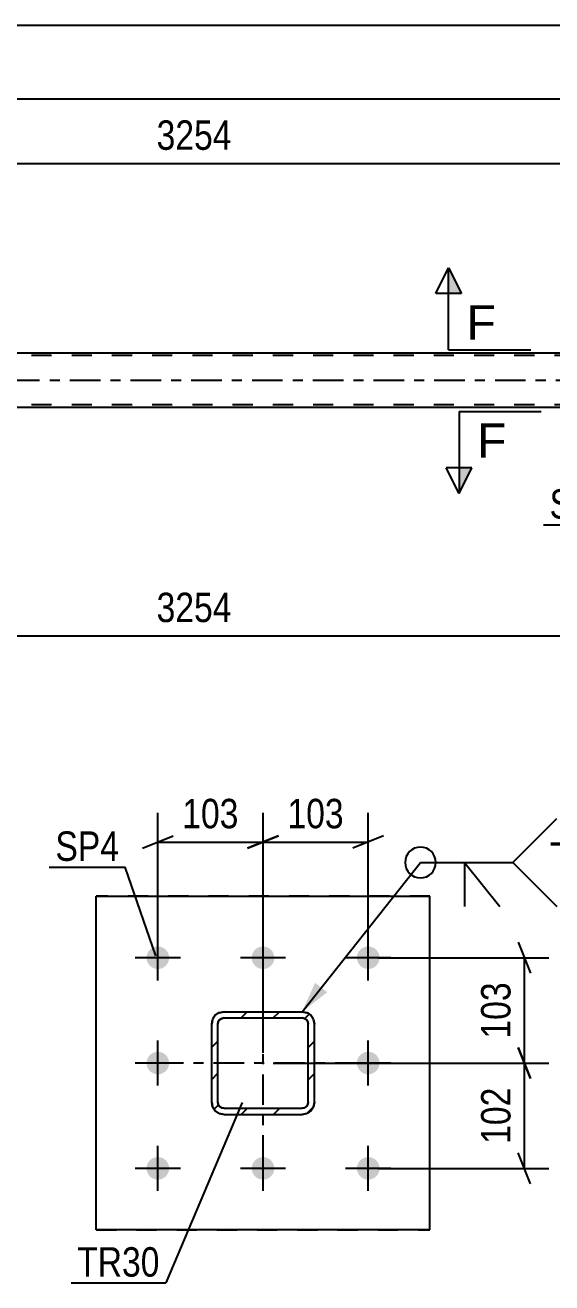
# Model space of a CAD drawing. Header units: millimetres. Extents: x 0 to 841, y 0 to 594.
# Drawn here: x 96.4 to 147.7, y 121.9 to 244.3 of the extents above; entities that cross this region are included whole.
import ezdxf

# ---------------------------------------------------------------- set-up
doc = ezdxf.new("R2010")
doc.units = ezdxf.units.MM
doc.linetypes.add('DXK_LINE_DOT2', pattern=[3.9198, 1.9599, -1.9599])
doc.linetypes.add('DXK_LINE_DOT3', pattern=[5.9187, 2.979, -0.9799, 0.9799, -0.9799])
doc.styles.add('Arial', font='arial.ttf', dxfattribs={"height": 0.2})
doc.styles.add('Arial Narrow', font='ARIALN.TTF', dxfattribs={"height": 0.2})

# ---------------------------------------------------------------- blocks, each defined once
blk = doc.blocks.new('Part-404166541-4527 - 4340')
at = {"color": 2, "linetype": 'Continuous'}
for p, q in [((162.39, 212.36), (71.15, 212.36)), ((162.39, 207.08), (71.15, 207.08))]:
    blk.add_line(p, q, dxfattribs=at)
at = {"color": 7, "linetype": 'DXK_LINE_DOT2'}
for p, q in [((730.06, 212.12), (71.15, 212.12)), ((730.06, 207.32), (71.15, 207.32))]:
    blk.add_line(p, q, dxfattribs=at)
at = {"color": 7, "linetype": 'DXK_LINE_DOT3'}
blk.add_line((71.15, 209.72), (730.06, 209.72), dxfattribs=at)
blk = doc.blocks.new('Part-404166541-2183 - 2135')
at = {"color": 2, "linetype": 'Continuous'}
for p, q in [((103.32, 159.51), (135.82, 159.51)), ((103.32, 127.01), (103.32, 159.51)), ((135.82, 127.01), (135.82, 159.51)), ((135.82, 127.01), (103.32, 127.01))]:
    blk.add_line(p, q, dxfattribs=at)
at = {"color": 7, "linetype": 'DXK_LINE_DOT2'}
for p, q in [((135.82, 159.51), (103.32, 159.51)), ((103.32, 127.01), (135.82, 127.01))]:
    blk.add_line(p, q, dxfattribs=at)
blk = doc.blocks.new('Part-404166541-2151 - 2135')
at = {"linetype": 'Continuous'}
h = blk.add_hatch(dxfattribs=at)
h.set_pattern_fill('', scale=0.7, style=0, pattern_type=0)
h.set_pattern_definition([(45, (123.8269, 138.3468), (-1.57154, 1.57154), [])])
h.paths.add_polyline_path([(123.37, 138.26), (123.83, 138.35), (124.22, 138.61), (124.48, 139), (124.57, 139.46), (124.57, 147.06), (124.48, 147.51), (124.22, 147.9), (123.83, 148.16), (123.37, 148.26), (115.77, 148.26), (115.31, 148.16), (114.92, 147.9), (114.66, 147.51), (114.57, 147.06), (114.57, 139.46), (114.66, 139), (114.92, 138.61), (115.31, 138.35), (115.77, 138.26)])
h.paths.add_polyline_path([(115.77, 138.86), (115.54, 138.9), (115.34, 139.03), (115.21, 139.23), (115.17, 139.46), (115.17, 147.06), (115.21, 147.29), (115.34, 147.48), (115.54, 147.61), (115.77, 147.66), (123.37, 147.66), (123.6, 147.61), (123.79, 147.48), (123.92, 147.29), (123.97, 147.06), (123.97, 139.46), (123.92, 139.23), (123.79, 139.03), (123.6, 138.9), (123.37, 138.86)])
at = {"color": 7, "linetype": 'DXK_LINE_DOT3'}
for p, q in [((119.57, 133.26), (119.57, 153.26)), ((129.57, 143.26), (109.57, 143.26))]:
    blk.add_line(p, q, dxfattribs=at)
at = {"color": 7, "linetype": 'DXK_LINE_DOT2'}
for p, q in [((115.31, 148.16), (115.77, 148.26)), ((115.77, 148.26), (123.37, 148.26)), ((123.37, 148.26), (123.83, 148.16)), ((114.57, 147.06), (114.66, 147.51)), ((114.57, 139.46), (114.57, 147.06)), ((115.21, 147.29), (115.17, 147.06)), ((115.17, 139.46), (115.17, 147.06)), ((115.34, 147.48), (115.21, 147.29)), ((115.54, 147.61), (115.34, 147.48)), ((115.77, 147.66), (115.54, 147.61)), ((115.77, 147.66), (123.37, 147.66)), ((123.6, 147.61), (123.37, 147.66)), ((123.79, 147.48), (123.6, 147.61)), ((123.92, 147.29), (123.79, 147.48)), ((123.97, 147.06), (123.92, 147.29)), ((123.97, 139.46), (123.97, 147.06)), ((124.48, 147.51), (124.57, 147.06)), ((124.57, 139.46), (124.57, 147.06)), ((114.66, 139), (114.57, 139.46)), ((115.17, 139.46), (115.21, 139.23)), ((115.21, 139.23), (115.34, 139.03)), ((115.77, 138.26), (115.31, 138.35)), ((115.34, 139.03), (115.54, 138.9)), ((115.54, 138.9), (115.77, 138.86)), ((115.77, 138.86), (123.37, 138.86)), ((123.37, 138.86), (123.6, 138.9)), ((123.83, 138.35), (123.37, 138.26)), ((123.6, 138.9), (123.79, 139.03)), ((123.79, 139.03), (123.92, 139.23)), ((123.92, 139.23), (123.97, 139.46)), ((124.57, 139.46), (124.48, 139)), ((115.77, 138.26), (123.37, 138.26))]:
    blk.add_line(p, q, dxfattribs=at)
at = {"color": 2, "linetype": 'Continuous'}
for p, q in [((115.77, 148.26), (115.31, 148.16)), ((115.77, 148.26), (123.37, 148.26)), ((123.83, 148.16), (123.37, 148.26)), ((114.66, 147.51), (114.57, 147.06)), ((114.57, 139.46), (114.57, 147.06)), ((115.17, 147.06), (115.21, 147.29)), ((115.17, 139.46), (115.17, 147.06)), ((115.21, 147.29), (115.34, 147.48)), ((115.34, 147.48), (115.54, 147.61)), ((115.54, 147.61), (115.77, 147.66)), ((115.77, 147.66), (123.37, 147.66)), ((123.37, 147.66), (123.6, 147.61)), ((123.6, 147.61), (123.79, 147.48)), ((123.79, 147.48), (123.92, 147.29)), ((123.92, 147.29), (123.97, 147.06)), ((123.97, 139.46), (123.97, 147.06)), ((124.57, 147.06), (124.48, 147.51)), ((124.57, 139.46), (124.57, 147.06)), ((114.57, 139.46), (114.66, 139)), ((115.21, 139.23), (115.17, 139.46)), ((115.34, 139.03), (115.21, 139.23)), ((115.31, 138.35), (115.77, 138.26)), ((115.54, 138.9), (115.34, 139.03)), ((115.77, 138.86), (115.54, 138.9)), ((115.77, 138.86), (123.37, 138.86)), ((123.6, 138.9), (123.37, 138.86)), ((123.37, 138.26), (123.83, 138.35)), ((123.79, 139.03), (123.6, 138.9)), ((123.92, 139.23), (123.79, 139.03)), ((123.97, 139.46), (123.92, 139.23)), ((124.48, 139), (124.57, 139.46)), ((115.77, 138.26), (123.37, 138.26))]:
    blk.add_line(p, q, dxfattribs=at)
at = {"color": 7, "linetype": 'DXK_LINE_DOT2'}
for centre, start, end in [((115.77, 147.06), 112.5, 157.5), ((123.37, 147.06), 22.5, 67.5), ((115.77, 139.46), 202.5, 247.5), ((123.37, 139.46), 292.5, 337.5)]:
    blk.add_arc(centre, 1.2, start, end, dxfattribs=at)
at = {"color": 2, "linetype": 'Continuous'}
for centre, start, end in [((115.77, 147.06), 112.5, 157.5), ((123.37, 147.06), 22.5, 67.5), ((115.77, 139.46), 202.5, 247.5), ((123.37, 139.46), 292.5, 337.5)]:
    blk.add_arc(centre, 1.2, start, end, dxfattribs=at)
blk = doc.blocks.new('Bolt-404166541-2229 - 2135')
at = {"linetype": 'Continuous'}
for points in [[(109.32, 152.41, -1), (109.32, 154.61, -1)], [(119.57, 152.41, -1), (119.57, 154.61, -1)], [(129.82, 152.41, -1), (129.82, 154.61, -1)], [(109.32, 142.16, -1), (109.32, 144.36, -1)], [(129.82, 142.16, -1), (129.82, 144.36, -1)], [(109.32, 131.91, -1), (109.32, 134.11, -1)], [(119.57, 131.91, -1), (119.57, 134.11, -1)], [(129.82, 131.91, -1), (129.82, 134.11, -1)]]:
    blk.add_hatch(color=1, dxfattribs=at).paths.add_polyline_path(points)
at = {"color": 1, "linetype": 'Continuous'}
for p, q in [((109.32, 151.31), (109.32, 155.71)), ((119.57, 151.31), (119.57, 155.71)), ((129.82, 151.31), (129.82, 155.71)), ((111.52, 153.51), (107.12, 153.51)), ((121.77, 153.51), (117.37, 153.51)), ((132.02, 153.51), (127.62, 153.51)), ((109.32, 141.06), (109.32, 145.46)), ((129.82, 141.06), (129.82, 145.46)), ((111.52, 143.26), (107.12, 143.26)), ((132.02, 143.26), (127.62, 143.26)), ((109.32, 130.81), (109.32, 135.21)), ((119.57, 130.81), (119.57, 135.21)), ((129.82, 130.81), (129.82, 135.21)), ((111.52, 133.01), (107.12, 133.01)), ((121.77, 133.01), (117.37, 133.01)), ((132.02, 133.01), (127.62, 133.01))]:
    blk.add_line(p, q, dxfattribs=at)
blk = doc.blocks.new('StraightDimension-404166541-29789 - 4340')
at = {"color": 7, "linetype": 'Continuous'}
blk.add_line((61.89, 244.28), (739.32, 244.28), dxfattribs=at)
blk = doc.blocks.new('StraightDimension-404166541-37746 - 4340')
at = {"color": 7, "linetype": 'Continuous'}
blk.add_line((62.53, 237.1), (738.68, 237.1), dxfattribs=at)
blk = doc.blocks.new('StraightDimension-404166541-51218 - 4340')
at = {"color": 7, "linetype": 'Continuous'}
for p, q in [((62.53, 206.08), (62.53, 181.7)), ((163.19, 197.68), (163.19, 176.22)), ((64.03, 185.43), (61.03, 184.23)), ((161.69, 184.23), (164.69, 185.43)), ((62.53, 184.83), (163.19, 184.83))]:
    blk.add_line(p, q, dxfattribs=at)
at = {"color": 0}
blk.add_wipeout([(117.11, 185.58), (117.11, 189.78), (108.6, 189.78), (108.6, 185.58)], dxfattribs=at)
at = {"color": 3, "style": 'Arial Narrow'}
blk.add_text('3254', height=2.863, dxfattribs=at).set_placement((109.2, 186.18))
at = {"color": 0, "linetype": 'Continuous'}
for points in [[(61.93, 184.13), (57.73, 184.13), (57.73, 181.1), (61.93, 181.1)], [(162.59, 184.13), (158.39, 184.13), (158.39, 175.62), (162.59, 175.62)]]:
    blk.add_wipeout(points, dxfattribs=at)
at = {"color": 3, "linetype": 'Continuous', "style": 'Arial Narrow'}
for s, height, p in [('0', 2.86, (61.33, 181.7)), ('3254', 2.863, (161.99, 176.22))]:
    blk.add_text(s, height=height, rotation=90.0002, dxfattribs=at).set_placement(p)
blk = doc.blocks.new('StraightDimension-404166541-51403 - 4340')
at = {"color": 7, "linetype": 'Continuous'}
for p, q in [((62.53, 213.36), (62.53, 233.65)), ((163.19, 221.76), (163.19, 233.65)), ((64.03, 231.4), (61.03, 230.2)), ((161.69, 230.2), (164.69, 231.4)), ((62.53, 230.8), (163.19, 230.8))]:
    blk.add_line(p, q, dxfattribs=at)
at = {"color": 0}
blk.add_wipeout([(117.11, 231.55), (117.11, 235.75), (108.6, 235.75), (108.6, 231.55)], dxfattribs=at)
at = {"color": 3, "style": 'Arial Narrow'}
blk.add_text('3254', height=2.863, dxfattribs=at).set_placement((109.2, 232.15))
blk = doc.blocks.new('StraightDimension-404166541-51684 - 2135')
at = {"color": 7, "linetype": 'Continuous'}
for p, q in [((144.43, 155.01), (145.63, 152.01)), ((130.82, 153.51), (147.43, 153.51)), ((145.03, 143.26), (145.03, 153.51)), ((145.63, 141.76), (144.43, 144.76)), ((120.57, 143.26), (147.43, 143.26))]:
    blk.add_line(p, q, dxfattribs=at)
at = {"color": 0}
blk.add_wipeout([(144.28, 151.72), (140.08, 151.72), (140.08, 145.04), (144.28, 145.04)], dxfattribs=at)
at = {"color": 3, "style": 'Arial Narrow'}
blk.add_text('103', height=2.863, rotation=90.0002, dxfattribs=at).set_placement((143.68, 145.64))
blk = doc.blocks.new('StraightDimension-404166541-51685 - 2135')
at = {"color": 7, "linetype": 'Continuous'}
for p, q in [((144.43, 144.76), (145.63, 141.76)), ((120.57, 143.26), (147.43, 143.26)), ((145.03, 133.01), (145.03, 143.26)), ((145.63, 131.51), (144.43, 134.51)), ((130.82, 133.01), (147.43, 133.01))]:
    blk.add_line(p, q, dxfattribs=at)
at = {"color": 0}
blk.add_wipeout([(144.28, 141.47), (140.08, 141.47), (140.08, 134.79), (144.28, 134.79)], dxfattribs=at)
at = {"color": 3, "style": 'Arial Narrow'}
blk.add_text('102', height=2.863, rotation=90.0002, dxfattribs=at).set_placement((143.68, 135.39))
blk = doc.blocks.new('StraightDimension-404166541-51756 - 2135')
at = {"color": 7, "linetype": 'Continuous'}
for p, q in [((119.57, 144.26), (119.57, 167.61)), ((129.82, 154.51), (129.82, 167.61)), ((118.07, 164.16), (121.07, 165.36)), ((131.32, 165.36), (128.32, 164.16)), ((119.57, 164.76), (129.82, 164.76))]:
    blk.add_line(p, q, dxfattribs=at)
at = {"color": 0}
blk.add_wipeout([(128.03, 165.51), (128.03, 169.71), (121.35, 169.71), (121.35, 165.51)], dxfattribs=at)
at = {"color": 3, "style": 'Arial Narrow'}
blk.add_text('103', height=2.863, dxfattribs=at).set_placement((121.95, 166.11))
blk = doc.blocks.new('StraightDimension-404166541-51757 - 2135')
at = {"color": 7, "linetype": 'Continuous'}
for p, q in [((109.32, 154.51), (109.32, 167.61)), ((119.57, 144.26), (119.57, 167.61)), ((107.82, 164.16), (110.82, 165.36)), ((121.07, 165.36), (118.07, 164.16)), ((109.32, 164.76), (119.57, 164.76))]:
    blk.add_line(p, q, dxfattribs=at)
at = {"color": 0}
blk.add_wipeout([(117.78, 165.51), (117.78, 169.71), (111.1, 169.71), (111.1, 165.51)], dxfattribs=at)
at = {"color": 3, "style": 'Arial Narrow'}
blk.add_text('103', height=2.863, dxfattribs=at).set_placement((111.7, 166.11))
blk = doc.blocks.new('Mark-404166541-4453 - 4340')
at = {"color": 0}
blk.add_wipeout([(155.52, 196.25), (155.52, 199.25), (147.49, 199.25), (147.49, 196.25)], dxfattribs=at)
blk.add_wipeout([(155.52, 196.25), (155.52, 199.25), (147.49, 199.25), (147.49, 196.25)], dxfattribs=at)
at = {"color": 30, "linetype": 'Continuous'}
for p in [(158.69, 198.33), (146.89, 195.65)]:
    blk.add_line(p, (156.12, 195.65), dxfattribs=at)
at = {"color": 3, "style": 'Arial Narrow'}
blk.add_text('SP12', height=2.863, dxfattribs=at).set_placement((147.49, 196.25))
blk = doc.blocks.new('SectionMark-404166541-4691 - 4340')
at = {"linetype": 'Continuous'}
for points in [[(138.68, 201.18), (139.93, 201.18), (138.68, 198.68)], [(187.39, 201.18), (188.64, 201.18), (188.64, 198.68)]]:
    blk.add_hatch(color=6, dxfattribs=at).paths.add_polyline_path(points)
at = {"color": 6, "linetype": 'Continuous'}
for p, q in [((138.68, 206.68), (146.68, 206.68)), ((138.68, 206.68), (138.68, 198.68)), ((188.64, 206.68), (180.64, 206.68)), ((188.64, 206.68), (188.64, 198.68)), ((138.68, 198.68), (137.43, 201.18)), ((139.93, 201.18), (137.43, 201.18)), ((138.68, 198.68), (139.93, 201.18)), ((187.39, 201.18), (189.89, 201.18)), ((188.64, 198.68), (187.39, 201.18)), ((189.89, 201.18), (188.64, 198.68))]:
    blk.add_line(p, q, dxfattribs=at)
at = {"color": 0, "linetype": 'Continuous'}
for points in [[(143.28, 202.18), (143.28, 205.68), (140.43, 205.68), (140.43, 202.18)], [(186.89, 202.18), (186.89, 205.68), (184.04, 205.68), (184.04, 202.18)]]:
    blk.add_wipeout(points, dxfattribs=at)
at = {"color": 3, "linetype": 'Continuous', "style": 'Arial'}
for p in [(140.43, 202.18), (184.04, 202.18)]:
    blk.add_text('F', height=3.34, dxfattribs=at).set_placement(p)
blk = doc.blocks.new('SectionMark-404166541-4693 - 4340')
at = {"linetype": 'Continuous'}
for points in [[(138.9, 218.17), (137.65, 218.17), (137.65, 220.67)], [(188.08, 218.17), (186.83, 218.17), (188.08, 220.67)]]:
    blk.add_hatch(color=6, dxfattribs=at).paths.add_polyline_path(points)
at = {"color": 6, "linetype": 'Continuous'}
for p, q in [((136.4, 218.17), (137.65, 220.67)), ((137.65, 212.67), (137.65, 220.67)), ((137.65, 220.67), (138.9, 218.17)), ((188.08, 220.67), (186.83, 218.17)), ((188.08, 212.67), (188.08, 220.67)), ((188.08, 220.67), (189.33, 218.17)), ((138.9, 218.17), (136.4, 218.17)), ((186.83, 218.17), (189.33, 218.17)), ((137.65, 212.67), (145.65, 212.67)), ((188.08, 212.67), (180.08, 212.67))]:
    blk.add_line(p, q, dxfattribs=at)
at = {"color": 0, "linetype": 'Continuous'}
for points in [[(142.25, 213.67), (142.25, 217.17), (139.4, 217.17), (139.4, 213.67)], [(186.33, 213.67), (186.33, 217.17), (183.48, 217.17), (183.48, 213.67)]]:
    blk.add_wipeout(points, dxfattribs=at)
at = {"color": 3, "linetype": 'Continuous', "style": 'Arial'}
for p in [(139.4, 213.67), (183.48, 213.67)]:
    blk.add_text('F', height=3.34, dxfattribs=at).set_placement(p)
blk = doc.blocks.new('Mark-404166541-2179 - 2135')
at = {"color": 0}
blk.add_wipeout([(105.55, 162.94), (105.55, 165.94), (99.34, 165.94), (99.34, 162.94)], dxfattribs=at)
blk.add_wipeout([(105.55, 162.94), (105.55, 165.94), (99.34, 165.94), (99.34, 162.94)], dxfattribs=at)
at = {"color": 30, "linetype": 'Continuous'}
for p in [(98.74, 162.34), (109.14, 153.68)]:
    blk.add_line(p, (106.15, 162.34), dxfattribs=at)
at = {"color": 3, "style": 'Arial Narrow'}
blk.add_text('SP4', height=2.863, dxfattribs=at).set_placement((99.34, 162.94))
blk = doc.blocks.new('Mark-404166541-2147 - 2135')
at = {"color": 0}
blk.add_wipeout([(109.49, 122.47), (109.49, 125.47), (101.46, 125.47), (101.46, 122.47)], dxfattribs=at)
blk.add_wipeout([(109.49, 122.47), (109.49, 125.47), (101.46, 125.47), (101.46, 122.47)], dxfattribs=at)
at = {"color": 30, "linetype": 'Continuous'}
for p in [(117.53, 139.41), (100.86, 121.87)]:
    blk.add_line(p, (110.09, 121.87), dxfattribs=at)
at = {"color": 3, "style": 'Arial Narrow'}
blk.add_text('TR30', height=2.863, dxfattribs=at).set_placement((101.46, 122.47))
blk = doc.blocks.new('WeldMark-404166541-2296 - 2135')
at = {"linetype": 'Continuous'}
blk.add_hatch(color=30, dxfattribs=at).paths.add_polyline_path([(125.82, 150.14), (123.37, 148.26), (124.65, 151.07)])
at = {"color": 30, "linetype": 'Continuous'}
for p, q in [((123.37, 148.26), (134.91, 162.78)), ((134.91, 162.78), (143.91, 162.78))]:
    blk.add_line(p, q, dxfattribs=at)
at = {"color": 3, "linetype": 'Continuous'}
for q in [(142.63, 158.49), (139.2, 158.49)]:
    blk.add_line((139.2, 162.78), q, dxfattribs=at)
for start, end in [(90, 270), (270, 90)]:
    blk.add_arc((134.91, 162.78), 1.5, start, end, dxfattribs=at)
at = {"color": 0, "linetype": 'Continuous'}
blk.add_wipeout([(155.29, 161.88), (155.29, 164.88), (147.51, 164.88), (147.51, 161.88)], dxfattribs=at)
blk.add_wipeout([(155.29, 161.88), (155.29, 164.88), (147.51, 164.88), (147.51, 161.88)], dxfattribs=at)
at = {"color": 3, "linetype": 'Continuous'}
for q in [(148.2, 167.06), (148.2, 158.49)]:
    blk.add_line((143.91, 162.78), q, dxfattribs=at)
at = {"color": 3, "linetype": 'Continuous', "style": 'Arial'}
blk.add_text('TYP', height=2.865, dxfattribs=at).set_placement((147.51, 161.88))

msp = doc.modelspace()

# ---------------------------------------------------------------- block references
for name in ['StraightDimension-404166541-29789 - 4340', 'Part-404166541-4527 - 4340', 'StraightDimension-404166541-51218 - 4340', 'Part-404166541-2183 - 2135', 'Bolt-404166541-2229 - 2135', 'Part-404166541-2151 - 2135']:
    msp.add_blockref(name, (0, 0))

# ---------------------------------------------------------------- next in the draw order: block references
for name in ['StraightDimension-404166541-37746 - 4340', 'Mark-404166541-4453 - 4340', 'StraightDimension-404166541-51684 - 2135', 'Mark-404166541-2147 - 2135']:
    msp.add_blockref(name, (0, 0))

# ---------------------------------------------------------------- next in the draw order: block references
for name in ['StraightDimension-404166541-51403 - 4340', 'SectionMark-404166541-4691 - 4340', 'StraightDimension-404166541-51685 - 2135']:
    msp.add_blockref(name, (0, 0))

# ---------------------------------------------------------------- next in the draw order: block references
for name in ['SectionMark-404166541-4693 - 4340', 'StraightDimension-404166541-51756 - 2135']:
    msp.add_blockref(name, (0, 0))

# ---------------------------------------------------------------- next in the draw order: block references
for name in ['StraightDimension-404166541-51757 - 2135', 'WeldMark-404166541-2296 - 2135']:
    msp.add_blockref(name, (0, 0))

# ---------------------------------------------------------------- next in the draw order: block references
msp.add_blockref('Mark-404166541-2179 - 2135', (0, 0))

doc.saveas('drawing.dxf')
